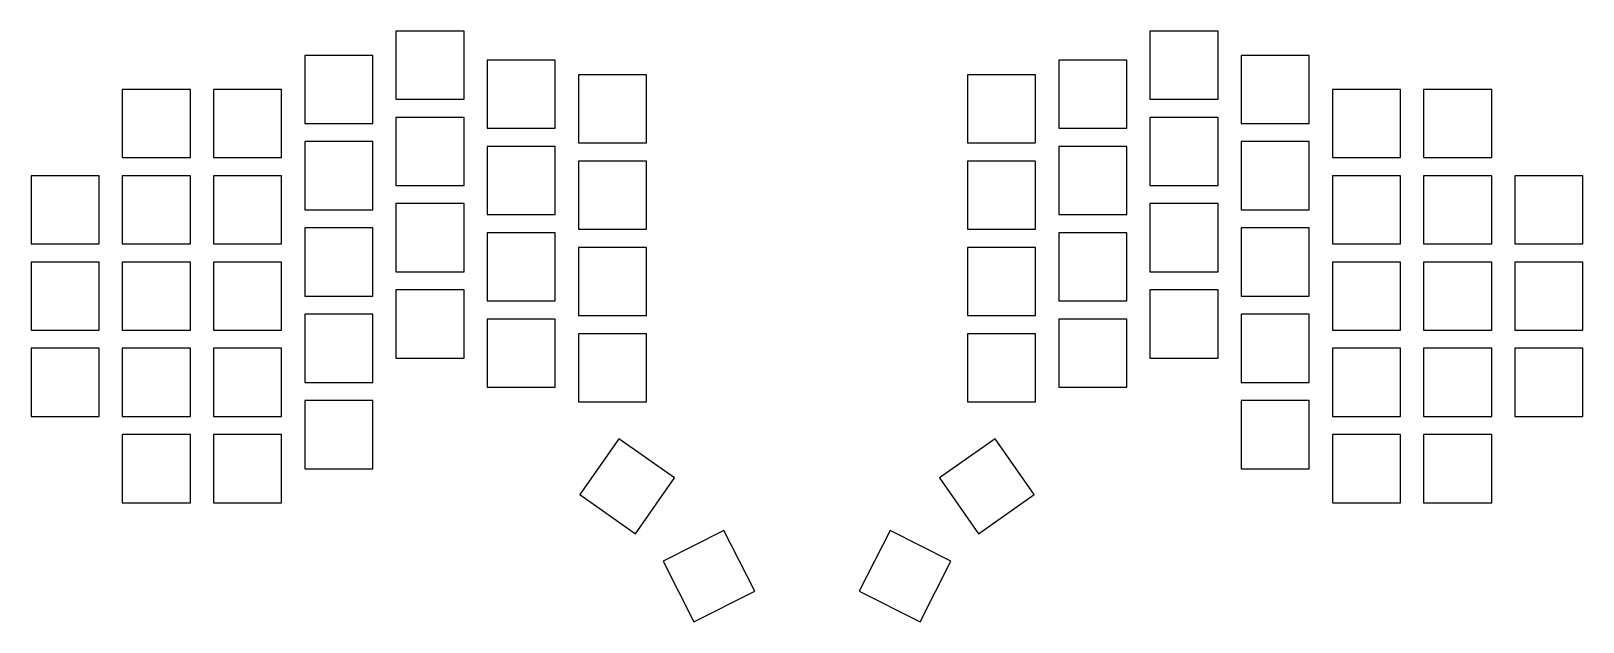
# Model space of a CAD drawing. Header units: millimetres. Extents: x -7 to 312, y -32 to 90.
import ezdxf

# ---------------------------------------------------------------- set-up
doc = ezdxf.new("R2010")
doc.units = ezdxf.units.MM

msp = doc.modelspace()

# ---------------------------------------------------------------- linework, layer by layer
for p, q in [((82, 90), (68, 90)), ((68, 90), (68, 76)), ((82, 76), (82, 90)), ((237, 90), (223, 90)), ((223, 90), (223, 76)), ((237, 76), (237, 90)), ((63.25, 85), (49.25, 85)), ((49.25, 85), (49.25, 71)), ((63.25, 71), (63.25, 85)), ((100.75, 84), (86.75, 84)), ((86.75, 84), (86.75, 70)), ((100.75, 70), (100.75, 84)), ((218.25, 84), (204.25, 84)), ((204.25, 84), (204.25, 70)), ((218.25, 70), (218.25, 84)), ((255.75, 85), (241.75, 85)), ((241.75, 85), (241.75, 71)), ((255.75, 71), (255.75, 85)), ((119.5, 81), (105.5, 81)), ((105.5, 81), (105.5, 67)), ((119.5, 67), (119.5, 81)), ((199.5, 81), (185.5, 81)), ((185.5, 81), (185.5, 67)), ((199.5, 67), (199.5, 81)), ((25.75, 78), (11.75, 78)), ((11.75, 78), (11.75, 64)), ((25.75, 64), (25.75, 78)), ((44.5, 78), (30.5, 78)), ((30.5, 78), (30.5, 64)), ((44.5, 64), (44.5, 78)), ((274.5, 78), (260.5, 78)), ((260.5, 78), (260.5, 64)), ((274.5, 64), (274.5, 78)), ((293.25, 78), (279.25, 78)), ((279.25, 78), (279.25, 64)), ((293.25, 64), (293.25, 78)), ((68, 76), (82, 76)), ((223, 76), (237, 76)), ((49.25, 71), (63.25, 71)), ((82, 72.25), (68, 72.25)), ((68, 72.25), (68, 58.25)), ((82, 58.25), (82, 72.25)), ((237, 72.25), (223, 72.25)), ((223, 72.25), (223, 58.25)), ((237, 58.25), (237, 72.25)), ((241.75, 71), (255.75, 71)), ((63.25, 67.25), (49.25, 67.25)), ((49.25, 67.25), (49.25, 53.25)), ((63.25, 53.25), (63.25, 67.25)), ((86.75, 70), (100.75, 70)), ((105.5, 67), (119.5, 67)), ((185.5, 67), (199.5, 67)), ((204.25, 70), (218.25, 70)), ((255.75, 67.25), (241.75, 67.25)), ((241.75, 67.25), (241.75, 53.25)), ((255.75, 53.25), (255.75, 67.25)), ((11.75, 64), (25.75, 64)), ((30.5, 64), (44.5, 64)), ((100.75, 66.25), (86.75, 66.25)), ((86.75, 66.25), (86.75, 52.25)), ((100.75, 52.25), (100.75, 66.25)), ((218.25, 66.25), (204.25, 66.25)), ((204.25, 66.25), (204.25, 52.25)), ((218.25, 52.25), (218.25, 66.25)), ((260.5, 64), (274.5, 64)), ((279.25, 64), (293.25, 64)), ((119.5, 63.25), (105.5, 63.25)), ((105.5, 63.25), (105.5, 49.25)), ((119.5, 49.25), (119.5, 63.25)), ((199.5, 63.25), (185.5, 63.25)), ((185.5, 63.25), (185.5, 49.25)), ((199.5, 49.25), (199.5, 63.25)), ((7, 60.25), (-7, 60.25)), ((-7, 60.25), (-7, 46.25)), ((7, 46.25), (7, 60.25)), ((25.75, 60.25), (11.75, 60.25)), ((11.75, 60.25), (11.75, 46.25)), ((25.75, 46.25), (25.75, 60.25)), ((44.5, 60.25), (30.5, 60.25)), ((30.5, 60.25), (30.5, 46.25)), ((44.5, 46.25), (44.5, 60.25)), ((68, 58.25), (82, 58.25)), ((223, 58.25), (237, 58.25)), ((274.5, 60.25), (260.5, 60.25)), ((260.5, 60.25), (260.5, 46.25)), ((274.5, 46.25), (274.5, 60.25)), ((293.25, 60.25), (279.25, 60.25)), ((279.25, 60.25), (279.25, 46.25)), ((293.25, 46.25), (293.25, 60.25)), ((312, 60.25), (298, 60.25)), ((298, 60.25), (298, 46.25)), ((312, 46.25), (312, 60.25)), ((82, 54.5), (68, 54.5)), ((68, 54.5), (68, 40.5)), ((82, 40.5), (82, 54.5)), ((237, 54.5), (223, 54.5)), ((223, 54.5), (223, 40.5)), ((237, 40.5), (237, 54.5)), ((49.25, 53.25), (63.25, 53.25)), ((86.75, 52.25), (100.75, 52.25)), ((204.25, 52.25), (218.25, 52.25)), ((241.75, 53.25), (255.75, 53.25)), ((63.25, 49.5), (49.25, 49.5)), ((49.25, 49.5), (49.25, 35.5)), ((63.25, 35.5), (63.25, 49.5)), ((100.75, 48.5), (86.75, 48.5)), ((86.75, 48.5), (86.75, 34.5)), ((100.75, 34.5), (100.75, 48.5)), ((105.5, 49.25), (119.5, 49.25)), ((185.5, 49.25), (199.5, 49.25)), ((218.25, 48.5), (204.25, 48.5)), ((204.25, 48.5), (204.25, 34.5)), ((218.25, 34.5), (218.25, 48.5)), ((255.75, 49.5), (241.75, 49.5)), ((241.75, 49.5), (241.75, 35.5)), ((255.75, 35.5), (255.75, 49.5)), ((-7, 46.25), (7, 46.25)), ((11.75, 46.25), (25.75, 46.25)), ((30.5, 46.25), (44.5, 46.25)), ((119.5, 45.5), (105.5, 45.5)), ((105.5, 45.5), (105.5, 31.5)), ((119.5, 31.5), (119.5, 45.5)), ((199.5, 45.5), (185.5, 45.5)), ((185.5, 45.5), (185.5, 31.5)), ((199.5, 31.5), (199.5, 45.5)), ((260.5, 46.25), (274.5, 46.25)), ((279.25, 46.25), (293.25, 46.25)), ((298, 46.25), (312, 46.25)), ((7, 42.5), (-7, 42.5)), ((-7, 42.5), (-7, 28.5)), ((7, 28.5), (7, 42.5)), ((25.75, 42.5), (11.75, 42.5)), ((11.75, 42.5), (11.75, 28.5)), ((25.75, 28.5), (25.75, 42.5)), ((44.5, 42.5), (30.5, 42.5)), ((30.5, 42.5), (30.5, 28.5)), ((44.5, 28.5), (44.5, 42.5)), ((274.5, 42.5), (260.5, 42.5)), ((260.5, 42.5), (260.5, 28.5)), ((274.5, 28.5), (274.5, 42.5)), ((293.25, 42.5), (279.25, 42.5)), ((279.25, 42.5), (279.25, 28.5)), ((293.25, 28.5), (293.25, 42.5)), ((312, 42.5), (298, 42.5)), ((298, 42.5), (298, 28.5)), ((312, 28.5), (312, 42.5)), ((68, 40.5), (82, 40.5)), ((223, 40.5), (237, 40.5)), ((49.25, 35.5), (63.25, 35.5)), ((82, 36.75), (68, 36.75)), ((68, 36.75), (68, 22.75)), ((82, 22.75), (82, 36.75)), ((237, 36.75), (223, 36.75)), ((223, 36.75), (223, 22.75)), ((237, 22.75), (237, 36.75)), ((241.75, 35.5), (255.75, 35.5)), ((86.75, 34.5), (100.75, 34.5)), ((204.25, 34.5), (218.25, 34.5)), ((63.25, 31.75), (49.25, 31.75)), ((49.25, 31.75), (49.25, 17.75)), ((63.25, 17.75), (63.25, 31.75)), ((100.75, 30.75), (86.75, 30.75)), ((86.75, 30.75), (86.75, 16.75)), ((100.75, 16.75), (100.75, 30.75)), ((105.5, 31.5), (119.5, 31.5)), ((185.5, 31.5), (199.5, 31.5)), ((218.25, 30.75), (204.25, 30.75)), ((204.25, 30.75), (204.25, 16.75)), ((218.25, 16.75), (218.25, 30.75)), ((255.75, 31.75), (241.75, 31.75)), ((241.75, 31.75), (241.75, 17.75)), ((255.75, 17.75), (255.75, 31.75)), ((-7, 28.5), (7, 28.5)), ((11.75, 28.5), (25.75, 28.5)), ((30.5, 28.5), (44.5, 28.5)), ((119.5, 27.75), (105.5, 27.75)), ((105.5, 27.75), (105.5, 13.75)), ((119.5, 13.75), (119.5, 27.75)), ((199.5, 27.75), (185.5, 27.75)), ((185.5, 27.75), (185.5, 13.75)), ((199.5, 13.75), (199.5, 27.75)), ((260.5, 28.5), (274.5, 28.5)), ((279.25, 28.5), (293.25, 28.5)), ((298, 28.5), (312, 28.5)), ((7, 24.75), (-7, 24.75)), ((-7, 24.75), (-7, 10.75)), ((7, 10.75), (7, 24.75)), ((25.75, 24.75), (11.75, 24.75)), ((11.75, 24.75), (11.75, 10.75)), ((25.75, 10.75), (25.75, 24.75)), ((44.5, 24.75), (30.5, 24.75)), ((30.5, 24.75), (30.5, 10.75)), ((44.5, 10.75), (44.5, 24.75)), ((68, 22.75), (82, 22.75)), ((223, 22.75), (237, 22.75)), ((274.5, 24.75), (260.5, 24.75)), ((260.5, 24.75), (260.5, 10.75)), ((274.5, 10.75), (274.5, 24.75)), ((293.25, 24.75), (279.25, 24.75)), ((279.25, 24.75), (279.25, 10.75)), ((293.25, 10.75), (293.25, 24.75)), ((312, 24.75), (298, 24.75)), ((298, 24.75), (298, 10.75)), ((312, 10.75), (312, 24.75)), ((49.25, 17.75), (63.25, 17.75)), ((86.75, 16.75), (100.75, 16.75)), ((204.25, 16.75), (218.25, 16.75)), ((241.75, 17.75), (255.75, 17.75)), ((63.25, 14), (49.25, 14)), ((49.25, 14), (49.25, 0)), ((63.25, 0), (63.25, 14)), ((105.5, 13.75), (119.5, 13.75)), ((185.5, 13.75), (199.5, 13.75)), ((255.75, 14), (241.75, 14)), ((241.75, 14), (241.75, 0)), ((255.75, 0), (255.75, 14)), ((-7, 10.75), (7, 10.75)), ((11.75, 10.75), (25.75, 10.75)), ((30.5, 10.75), (44.5, 10.75)), ((260.5, 10.75), (274.5, 10.75)), ((279.25, 10.75), (293.25, 10.75)), ((298, 10.75), (312, 10.75)), ((25.75, 7), (11.75, 7)), ((11.75, 7), (11.75, -7)), ((25.75, -7), (25.75, 7)), ((44.5, 7), (30.5, 7)), ((30.5, 7), (30.5, -7)), ((44.5, -7), (44.5, 7)), ((274.5, 7), (260.5, 7)), ((260.5, 7), (260.5, -7)), ((274.5, -7), (274.5, 7)), ((293.25, 7), (279.25, 7)), ((279.25, 7), (279.25, -7)), ((293.25, -7), (293.25, 7)), ((113.82, 6.13), (105.79, -5.34)), ((125.29, -1.9), (113.82, 6.13)), ((191.18, 6.13), (179.71, -1.9)), ((199.21, -5.34), (191.18, 6.13)), ((49.25, 0), (63.25, 0)), ((241.75, 0), (255.75, 0)), ((117.26, -13.37), (125.29, -1.9)), ((179.71, -1.9), (187.74, -13.37)), ((105.79, -5.34), (117.26, -13.37)), ((187.74, -13.37), (199.21, -5.34)), ((11.75, -7), (25.75, -7)), ((30.5, -7), (44.5, -7)), ((260.5, -7), (274.5, -7)), ((279.25, -7), (293.25, -7)), ((135.39, -12.69), (122.92, -19.05)), ((141.75, -25.17), (135.39, -12.69)), ((169.61, -12.69), (163.25, -25.17)), ((182.08, -19.05), (169.61, -12.69)), ((122.92, -19.05), (129.27, -31.52)), ((175.73, -31.52), (182.08, -19.05)), ((129.27, -31.52), (141.75, -25.17)), ((163.25, -25.17), (175.73, -31.52))]:
    msp.add_line(p, q)

doc.saveas('drawing.dxf')
